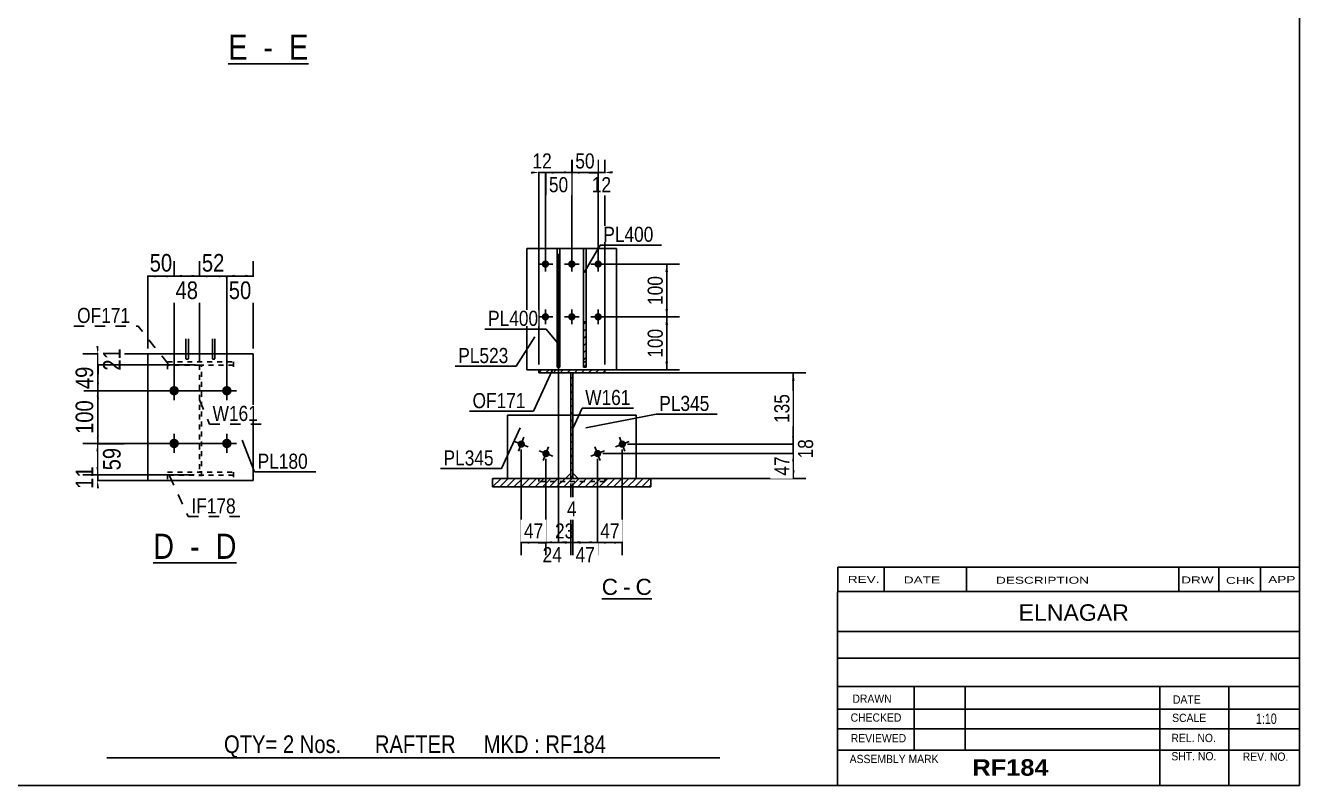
# Model space of a CAD drawing. Header units: millimetres. Extents: x -26 to 376, y -207 to 74.
# Drawn here: x 134.9 to 376.5, y -207 to -62.9 of the extents above; entities that cross this region are included whole.
import ezdxf

# ---------------------------------------------------------------- set-up
doc = ezdxf.new("R2010")
doc.units = ezdxf.units.MM
doc.linetypes.add('DXK_LINE_DOT1', pattern=[1.8814, 0.9407, -0.9407])
doc.linetypes.add('DXK_LINE_DOT2', pattern=[3.9198, 1.9599, -1.9599])
doc.styles.add('Arial', font='ARIAL.TTF', dxfattribs={"height": 0.2})
doc.styles.add('Arial Bold', font='ARIALBD.TTF', dxfattribs={"height": 0.2})
doc.styles.add('Arial Narrow', font='ARIALN.TTF', dxfattribs={"height": 0.2})

# ---------------------------------------------------------------- blocks, each defined once
blk = doc.blocks.new('Unknown-623544098-1210')
at = {"color": 5, "linetype": 'Continuous'}
for p, q in [((376.47, -207.04), (376.47, 69.96)), ((-23.53, -207.04), (376.47, -207.04))]:
    blk.add_line(p, q, dxfattribs=at)
blk = doc.blocks.new('Unknown-623544098-12 - 1953')
at = {"color": 7, "linetype": 'Continuous'}
blk.add_line((244.18, -171.66), (253.68, -171.66), dxfattribs=at)
at = {"color": 0, "linetype": 'Continuous'}
blk.add_wipeout([(247.26, -170.91), (247.26, -167.71), (244.18, -167.71), (244.18, -170.91)], dxfattribs=at)
blk.add_wipeout([(249.64, -170.91), (249.64, -167.71), (248.22, -167.71), (248.22, -170.91)], dxfattribs=at)
at = {"color": 96, "linetype": 'Continuous', "style": 'Arial'}
blk.add_text('C', height=3.06, dxfattribs=at).set_placement((244.18, -170.91))
at = {"color": 0, "linetype": 'Continuous'}
blk.add_wipeout([(253.68, -170.91), (253.68, -167.71), (250.6, -167.71), (250.6, -170.91)], dxfattribs=at)
at = {"color": 96, "linetype": 'Continuous', "style": 'Arial'}
for s, p in [('C', (250.6, -170.91)), ('-', (248.22, -170.91))]:
    blk.add_text(s, height=3.06, dxfattribs=at).set_placement(p)
blk = doc.blocks.new('Unknown-623544098-13 - 2174')
at = {"color": 7, "linetype": 'Continuous'}
blk.add_line((159.16, -164.82), (174.94, -164.82), dxfattribs=at)
at = {"color": 0, "linetype": 'Continuous'}
for points in [[(163.12, -164.07), (163.12, -159.07), (159.16, -159.07), (159.16, -164.07)], [(169.49, -164.07), (169.49, -159.07), (164.62, -159.07), (164.62, -164.07)], [(174.94, -164.07), (174.94, -159.07), (170.99, -159.07), (170.99, -164.07)]]:
    blk.add_wipeout(points, dxfattribs=at)
at = {"color": 6, "linetype": 'Continuous', "style": 'Arial Narrow'}
for s, height, p in [('D', 4.77, (159.16, -164.07)), ('D', 4.77, (170.99, -164.07)), (' - ', 4.772, (164.62, -164.07))]:
    blk.add_text(s, height=height, dxfattribs=at).set_placement(p)
blk = doc.blocks.new('Unknown-623544098-14 - 2351')
at = {"color": 7, "linetype": 'Continuous'}
blk.add_line((173.4, -70.19), (188.57, -70.19), dxfattribs=at)
at = {"color": 0, "linetype": 'Continuous'}
for points in [[(177.05, -69.44), (177.05, -64.44), (173.4, -64.44), (173.4, -69.44)], [(183.42, -69.44), (183.42, -64.44), (178.55, -64.44), (178.55, -69.44)], [(188.57, -69.44), (188.57, -64.44), (184.92, -64.44), (184.92, -69.44)]]:
    blk.add_wipeout(points, dxfattribs=at)
at = {"color": 6, "linetype": 'Continuous', "style": 'Arial Narrow'}
for s, height, p in [('E', 4.77, (173.4, -69.44)), ('E', 4.77, (184.92, -69.44)), (' - ', 4.772, (178.55, -69.44))]:
    blk.add_text(s, height=height, dxfattribs=at).set_placement(p)
blk = doc.blocks.new('Part-623544098-1961 - 1953')
at = {"linetype": 'Continuous'}
h = blk.add_hatch(dxfattribs=at)
h.set_pattern_fill('', scale=0.3, style=0, pattern_type=0)
h.set_pattern_definition([(45, (232.2594, -128.8102), (-0.67352, 0.67352), [])])
h.paths.add_polyline_path([(232.26, -128.21), (232.26, -128.81), (244.76, -128.81), (244.76, -128.21)])
at = {"color": 2, "linetype": 'Continuous'}
for p, q in [((232.26, -128.81), (232.26, -128.21)), ((232.26, -128.21), (244.76, -128.21)), ((244.76, -128.81), (232.26, -128.81)), ((244.76, -128.21), (244.76, -128.81))]:
    blk.add_line(p, q, dxfattribs=at)
blk = doc.blocks.new('Part-623544098-1984 - 1953')
at = {"linetype": 'Continuous'}
h = blk.add_hatch(dxfattribs=at)
h.set_pattern_fill('', scale=0.3, style=0, pattern_type=0)
h.set_pattern_definition([(45, (223.5094, -150.4102), (-0.67352, 0.67352), [])])
h.paths.add_polyline_path([(223.51, -148.81), (223.51, -150.41), (253.51, -150.41), (253.51, -148.81)])
at = {"color": 7, "linetype": 'DXK_LINE_DOT1'}
for p, q in [((223.51, -150.41), (223.51, -148.81)), ((223.51, -148.81), (253.51, -148.81)), ((253.51, -148.81), (253.51, -150.41)), ((253.51, -150.41), (223.51, -150.41))]:
    blk.add_line(p, q, dxfattribs=at)
at = {"color": 2, "linetype": 'Continuous'}
for p, q in [((223.51, -148.81), (223.51, -150.41)), ((223.51, -148.81), (253.51, -148.81)), ((253.51, -150.41), (253.51, -148.81)), ((223.51, -150.41), (253.51, -150.41))]:
    blk.add_line(p, q, dxfattribs=at)
blk = doc.blocks.new('Part-623544098-1996 - 1953')
at = {"color": 2, "linetype": 'Continuous'}
for p, q in [((230.01, -105.21), (230.01, -128.21)), ((230.01, -105.21), (247.01, -105.21)), ((247.01, -105.21), (247.01, -128.21)), ((230.01, -128.21), (232.26, -128.21)), ((247.01, -128.21), (244.76, -128.21))]:
    blk.add_line(p, q, dxfattribs=at)
at = {"color": 7, "linetype": 'DXK_LINE_DOT1'}
blk.add_line((244.76, -128.21), (232.26, -128.21), dxfattribs=at)
blk = doc.blocks.new('Part-623544098-2018 - 1953')
at = {"color": 2, "linetype": 'Continuous'}
for p, q in [((250.71, -136.81), (238.71, -136.81)), ((250.71, -136.81), (250.71, -148.81)), ((238.71, -147.81), (239.71, -148.81))]:
    blk.add_line(p, q, dxfattribs=at)
at = {"color": 7, "linetype": 'DXK_LINE_DOT1'}
for p, q in [((238.71, -136.81), (238.71, -147.81)), ((239.71, -148.81), (250.71, -148.81))]:
    blk.add_line(p, q, dxfattribs=at)
blk = doc.blocks.new('Part-623544098-2023 - 1953')
at = {"linetype": 'Continuous'}
h = blk.add_hatch(dxfattribs=at)
h.set_pattern_fill('', scale=0.3, style=0, pattern_type=0)
h.set_pattern_definition([(45, (235.7594, -127.7102), (-0.67352, 0.67352), [])])
h.paths.add_polyline_path([(235.76, -119.12), (235.76, -127.71), (236.26, -127.71), (236.26, -119.12)])
at = {"color": 2, "linetype": 'Continuous'}
for p, q in [((235.76, -105.21), (235.76, -119.12)), ((235.76, -105.21), (236.26, -105.21)), ((236.26, -105.21), (236.26, -119.12)), ((235.76, -119.12), (235.76, -127.71)), ((235.76, -119.12), (236.26, -119.12)), ((236.26, -127.71), (236.26, -119.12)), ((235.76, -127.71), (236.26, -127.71))]:
    blk.add_line(p, q, dxfattribs=at)
at = {"color": 7, "linetype": 'DXK_LINE_DOT1'}
for p, q in [((235.76, -119.12), (235.76, -127.71)), ((236.26, -119.12), (236.26, -127.71)), ((235.76, -126.71), (236.26, -126.71)), ((235.76, -127.71), (236.26, -127.71))]:
    blk.add_line(p, q, dxfattribs=at)
blk = doc.blocks.new('Part-623544098-2027 - 1953')
at = {"color": 7, "linetype": 'DXK_LINE_DOT1'}
for p, q in [((239.71, -148.81), (232.26, -148.81)), ((232.26, -148.81), (232.26, -149.41)), ((244.76, -149.41), (232.26, -149.41)), ((244.76, -149.41), (244.76, -148.81))]:
    blk.add_line(p, q, dxfattribs=at)
blk = doc.blocks.new('Part-623544098-2032 - 1953')
at = {"linetype": 'Continuous'}
h = blk.add_hatch(dxfattribs=at)
h.set_pattern_fill('', scale=0.3, style=0, pattern_type=0)
h.set_pattern_definition([(45, (238.3094, -148.8102), (-0.67352, 0.67352), [])])
h.paths.add_polyline_path([(238.31, -128.81), (238.31, -148.81), (238.71, -148.81), (238.71, -128.81)])
at = {"color": 2, "linetype": 'Continuous'}
for p, q in [((238.31, -148.81), (238.31, -128.81)), ((238.31, -128.81), (238.71, -128.81)), ((238.71, -128.81), (238.71, -148.81)), ((238.71, -148.81), (238.31, -148.81))]:
    blk.add_line(p, q, dxfattribs=at)
blk = doc.blocks.new('Bolt-623544098-2042 - 1953')
at = {"linetype": 'Continuous'}
for points in [[(234.21, -108.18, -1), (232.81, -108.18, -1)], [(239.21, -108.18, -1), (237.81, -108.18, -1)], [(244.21, -108.18, -1), (242.81, -108.18, -1)], [(234.21, -118.18, -1), (232.81, -118.18, -1)], [(239.21, -118.18, -1), (237.81, -118.18, -1)], [(244.21, -118.18, -1), (242.81, -118.18, -1)]]:
    blk.add_hatch(color=3, dxfattribs=at).paths.add_polyline_path(points)
at = {"color": 3, "linetype": 'Continuous'}
for p, q in [((232.11, -108.18), (234.91, -108.18)), ((233.51, -106.78), (233.51, -109.58)), ((237.11, -108.18), (239.91, -108.18)), ((238.51, -106.78), (238.51, -109.58)), ((242.11, -108.18), (244.91, -108.18)), ((243.51, -106.78), (243.51, -109.58)), ((232.11, -118.18), (234.91, -118.18)), ((233.51, -116.78), (233.51, -119.58)), ((237.11, -118.18), (239.91, -118.18)), ((238.51, -116.78), (238.51, -119.58)), ((242.11, -118.18), (244.91, -118.18)), ((243.51, -116.78), (243.51, -119.58))]:
    blk.add_line(p, q, dxfattribs=at)
blk = doc.blocks.new('Part-623544098-5599 - 1953')
at = {"color": 2, "linetype": 'Continuous'}
for p, q in [((238.31, -136.81), (226.31, -136.81)), ((226.31, -148.81), (226.31, -136.81)), ((237.31, -148.81), (238.31, -147.81))]:
    blk.add_line(p, q, dxfattribs=at)
at = {"color": 7, "linetype": 'DXK_LINE_DOT1'}
for p, q in [((238.31, -147.81), (238.31, -136.81)), ((226.31, -148.81), (232.26, -148.81))]:
    blk.add_line(p, q, dxfattribs=at)
blk = doc.blocks.new('Part-623544098-5607 - 1953')
at = {"linetype": 'Continuous'}
h = blk.add_hatch(dxfattribs=at)
h.set_pattern_fill('', scale=0.3, style=0, pattern_type=0)
h.set_pattern_definition([(45, (240.7594, -127.7102), (-0.67352, 0.67352), [])])
h.paths.add_polyline_path([(240.76, -119.12), (240.76, -127.71), (241.26, -127.71), (241.26, -119.12)])
at = {"color": 2, "linetype": 'Continuous'}
for p, q in [((240.76, -105.21), (240.76, -119.12)), ((240.76, -105.21), (241.26, -105.21)), ((241.26, -105.21), (241.26, -119.12)), ((240.76, -119.12), (240.76, -127.71)), ((240.76, -119.12), (241.26, -119.12)), ((241.26, -127.71), (241.26, -119.12)), ((240.76, -127.71), (241.26, -127.71))]:
    blk.add_line(p, q, dxfattribs=at)
at = {"color": 7, "linetype": 'DXK_LINE_DOT1'}
for p, q in [((240.76, -119.12), (240.76, -127.71)), ((241.26, -119.12), (241.26, -127.71)), ((240.76, -126.71), (241.26, -126.71)), ((240.76, -127.71), (241.26, -127.71))]:
    blk.add_line(p, q, dxfattribs=at)
blk = doc.blocks.new('Bolt-623544098-5614 - 1953')
at = {"linetype": 'Continuous'}
for points in [[(248.33, -142.97, -1), (247.83, -141.67, -1)], [(243.66, -144.76, -1), (243.16, -143.46, -1)]]:
    blk.add_hatch(color=3, dxfattribs=at).paths.add_polyline_path(points)
at = {"color": 3, "linetype": 'Continuous'}
for p, q in [((249.39, -141.82), (246.77, -142.82)), ((247.58, -141.01), (248.58, -143.63)), ((244.72, -143.61), (242.1, -144.61)), ((242.91, -142.8), (243.91, -145.42))]:
    blk.add_line(p, q, dxfattribs=at)
blk = doc.blocks.new('Bolt-623544098-5623 - 1953')
at = {"linetype": 'Continuous'}
for points in [[(229.19, -141.67, -1), (228.69, -142.97, -1)], [(233.86, -143.46, -1), (233.36, -144.76, -1)]]:
    blk.add_hatch(color=3, dxfattribs=at).paths.add_polyline_path(points)
at = {"color": 3, "linetype": 'Continuous'}
for p, q in [((227.63, -141.82), (230.25, -142.82)), ((228.44, -143.63), (229.44, -141.01)), ((232.3, -143.61), (234.92, -144.61)), ((233.11, -145.42), (234.11, -142.8))]:
    blk.add_line(p, q, dxfattribs=at)
blk = doc.blocks.new('Bolt-623544098-2225 - 2174')
at = {"linetype": 'Continuous'}
for points in [[(162.22, -132.19, -1), (164.02, -132.19, -1)], [(172.22, -132.19, -1), (174.02, -132.19, -1)], [(162.22, -142.19, -1), (164.02, -142.19, -1)], [(172.22, -142.19, -1), (174.02, -142.19, -1)]]:
    blk.add_hatch(color=3, dxfattribs=at).paths.add_polyline_path(points)
at = {"color": 3, "linetype": 'Continuous'}
for p, q in [((163.12, -133.99), (163.12, -130.39)), ((173.12, -133.99), (173.12, -130.39)), ((164.92, -132.19), (161.32, -132.19)), ((174.92, -132.19), (171.32, -132.19)), ((164.92, -142.19), (161.32, -142.19)), ((163.12, -143.99), (163.12, -140.39)), ((174.92, -142.19), (171.32, -142.19)), ((173.12, -143.99), (173.12, -140.39))]:
    blk.add_line(p, q, dxfattribs=at)
blk = doc.blocks.new('Part-623544098-2250 - 2174')
at = {"color": 7, "linetype": 'DXK_LINE_DOT1'}
for p, q in [((161.87, -148.99), (161.87, -147.62)), ((161.87, -147.62), (174.37, -147.62)), ((174.37, -148.21), (161.87, -148.21)), ((174.37, -147.62), (174.37, -148.99))]:
    blk.add_line(p, q, dxfattribs=at)
blk = doc.blocks.new('Part-623544098-2242 - 2174')
at = {"color": 2, "linetype": 'Continuous'}
for p, q in [((165.37, -122.37), (165.37, -125.19)), ((165.87, -122.37), (165.87, -125.19))]:
    blk.add_line(p, q, dxfattribs=at)
at = {"color": 7, "linetype": 'DXK_LINE_DOT1'}
for p, q in [((165.37, -125.19), (165.37, -127.02)), ((165.87, -125.19), (165.87, -127.02)), ((165.37, -126.21), (165.87, -126.21))]:
    blk.add_line(p, q, dxfattribs=at)
blk = doc.blocks.new('Part-623544098-5676 - 2174')
at = {"color": 2, "linetype": 'Continuous'}
for p, q in [((170.37, -122.37), (170.37, -125.19)), ((170.87, -122.37), (170.87, -125.19))]:
    blk.add_line(p, q, dxfattribs=at)
at = {"color": 7, "linetype": 'DXK_LINE_DOT1'}
for p, q in [((170.37, -125.19), (170.37, -127.02)), ((170.87, -125.19), (170.87, -127.02)), ((170.37, -126.21), (170.87, -126.21))]:
    blk.add_line(p, q, dxfattribs=at)
blk = doc.blocks.new('Part-623544098-2230 - 2174')
at = {"color": 7, "linetype": 'DXK_LINE_DOT1'}
for p, q in [((168.32, -127.32), (167.92, -127.32)), ((167.92, -127.32), (167.92, -148.38)), ((168.32, -148.38), (168.32, -127.32)), ((167.92, -147.57), (168.32, -147.57))]:
    blk.add_line(p, q, dxfattribs=at)
blk = doc.blocks.new('Part-623544098-2255 - 2174')
at = {"color": 7, "linetype": 'DXK_LINE_DOT1'}
for p, q in [((161.87, -128.13), (161.87, -126.73)), ((161.87, -126.73), (174.37, -126.73)), ((167.92, -127.32), (161.87, -127.32)), ((174.37, -127.32), (168.32, -127.32)), ((174.37, -126.73), (174.37, -128.13))]:
    blk.add_line(p, q, dxfattribs=at)
blk = doc.blocks.new('Part-623544098-2260 - 2174')
at = {"color": 2, "linetype": 'Continuous'}
for p, q in [((158.12, -125.19), (158.12, -149.19)), ((178.12, -125.19), (158.12, -125.19)), ((178.12, -149.19), (178.12, -125.19)), ((158.12, -149.19), (178.12, -149.19))]:
    blk.add_line(p, q, dxfattribs=at)
blk = doc.blocks.new('StraightDimension-623544098-7687 - 1953')
at = {"linetype": 'Continuous'}
for points in [[(280.26, -145.61), (280.51, -144.11), (280.76, -145.61)], [(280.76, -147.31), (280.51, -148.81), (280.26, -147.31)]]:
    blk.add_hatch(color=7, dxfattribs=at).paths.add_polyline_path(points)
at = {"color": 7, "linetype": 'Continuous'}
for p, q in [((244.41, -144.11), (282.91, -144.11)), ((280.51, -148.81), (280.51, -144.11)), ((239.31, -148.81), (282.91, -148.81))]:
    blk.add_line(p, q, dxfattribs=at)
at = {"color": 0}
blk.add_wipeout([(280.36, -144.03), (276.16, -144.03), (276.16, -148.89), (280.36, -148.89)], dxfattribs=at)
at = {"color": 3, "style": 'Arial Narrow'}
blk.add_text('47', height=2.863, rotation=90.0002, dxfattribs=at).set_placement((279.76, -148.29))
blk = doc.blocks.new('StraightDimension-623544098-2152 - 1953')
at = {"linetype": 'Continuous'}
for points in [[(256.26, -109.68), (256.51, -108.18), (256.76, -109.68)], [(256.76, -116.68), (256.51, -118.18), (256.26, -116.68)]]:
    blk.add_hatch(color=7, dxfattribs=at).paths.add_polyline_path(points)
at = {"color": 7, "linetype": 'Continuous'}
for p, q in [((244.51, -108.18), (258.91, -108.18)), ((256.51, -118.18), (256.51, -108.18)), ((244.51, -118.18), (258.91, -118.18))]:
    blk.add_line(p, q, dxfattribs=at)
at = {"color": 0}
blk.add_wipeout([(256.36, -109.84), (252.16, -109.84), (252.16, -116.53), (256.36, -116.53)], dxfattribs=at)
at = {"color": 3, "style": 'Arial Narrow'}
blk.add_text('100', height=2.863, rotation=90.0002, dxfattribs=at).set_placement((255.76, -115.93))
blk = doc.blocks.new('StraightDimension-623544098-7589 - 1953')
at = {"linetype": 'Continuous'}
for points in [[(234.51, -160.71), (236.01, -160.96), (234.51, -161.21)], [(239.81, -161.21), (238.31, -160.96), (239.81, -160.71)]]:
    blk.add_hatch(color=7, dxfattribs=at).paths.add_polyline_path(points)
at = {"color": 7, "linetype": 'Continuous'}
for p, q in [((236.01, -106.21), (236.01, -163.36)), ((238.31, -149.81), (238.31, -163.36)), ((236.01, -160.96), (238.31, -160.96))]:
    blk.add_line(p, q, dxfattribs=at)
at = {"color": 0}
blk.add_wipeout([(239.59, -160.81), (239.59, -156.61), (234.73, -156.61), (234.73, -160.81)], dxfattribs=at)
at = {"color": 3, "style": 'Arial Narrow'}
blk.add_text('23', height=2.863, dxfattribs=at).set_placement((235.33, -160.21))
blk = doc.blocks.new('StraightDimension-623544098-2162 - 1953')
at = {"linetype": 'Continuous'}
for points in [[(256.26, -119.68), (256.51, -118.18), (256.76, -119.68)], [(256.76, -126.71), (256.51, -128.21), (256.26, -126.71)]]:
    blk.add_hatch(color=7, dxfattribs=at).paths.add_polyline_path(points)
at = {"color": 7, "linetype": 'Continuous'}
for p, q in [((244.51, -118.18), (258.91, -118.18)), ((256.51, -128.21), (256.51, -118.18)), ((245.76, -128.21), (258.91, -128.21))]:
    blk.add_line(p, q, dxfattribs=at)
at = {"color": 0}
blk.add_wipeout([(256.36, -119.86), (252.16, -119.86), (252.16, -126.54), (256.36, -126.54)], dxfattribs=at)
at = {"color": 3, "style": 'Arial Narrow'}
blk.add_text('100', height=2.863, rotation=90.0002, dxfattribs=at).set_placement((255.76, -125.94))
blk = doc.blocks.new('StraightDimension-623544098-7561 - 1953')
at = {"linetype": 'Continuous'}
for points in [[(242.01, -90.56), (243.51, -90.81), (242.01, -91.06)], [(246.26, -91.06), (244.76, -90.81), (246.26, -90.56)]]:
    blk.add_hatch(color=7, dxfattribs=at).paths.add_polyline_path(points)
at = {"color": 7, "linetype": 'Continuous'}
for p, q in [((243.51, -107.18), (243.51, -88.41)), ((244.76, -127.21), (244.76, -88.41)), ((243.51, -90.81), (244.76, -90.81))]:
    blk.add_line(p, q, dxfattribs=at)
at = {"color": 0}
blk.add_wipeout([(246.56, -95.16), (246.56, -90.96), (241.71, -90.96), (241.71, -95.16)], dxfattribs=at)
at = {"color": 3, "style": 'Arial Narrow'}
blk.add_text('12', height=2.863, dxfattribs=at).set_placement((242.31, -94.56))
blk = doc.blocks.new('StraightDimension-623544098-7562 - 1953')
at = {"linetype": 'Continuous'}
for points in [[(240.01, -91.06), (238.51, -90.81), (240.01, -90.56)], [(242.01, -90.56), (243.51, -90.81), (242.01, -91.06)]]:
    blk.add_hatch(color=7, dxfattribs=at).paths.add_polyline_path(points)
at = {"color": 7, "linetype": 'Continuous'}
for p, q in [((238.51, -107.18), (238.51, -88.56)), ((243.51, -107.18), (243.51, -88.56)), ((238.51, -90.81), (243.51, -90.81))]:
    blk.add_line(p, q, dxfattribs=at)
at = {"color": 0}
blk.add_wipeout([(243.44, -90.66), (243.44, -86.46), (238.58, -86.46), (238.58, -90.66)], dxfattribs=at)
at = {"color": 3, "style": 'Arial Narrow'}
blk.add_text('50', height=2.863, dxfattribs=at).set_placement((239.18, -90.06))
blk = doc.blocks.new('StraightDimension-623544098-7563 - 1953')
at = {"linetype": 'Continuous'}
for points in [[(235.01, -91.06), (233.51, -90.81), (235.01, -90.56)], [(237.01, -90.56), (238.51, -90.81), (237.01, -91.06)]]:
    blk.add_hatch(color=7, dxfattribs=at).paths.add_polyline_path(points)
at = {"color": 7, "linetype": 'Continuous'}
for p, q in [((233.51, -107.18), (233.51, -88.41)), ((238.51, -107.18), (238.51, -88.41)), ((233.51, -90.81), (238.51, -90.81))]:
    blk.add_line(p, q, dxfattribs=at)
at = {"color": 0}
blk.add_wipeout([(238.44, -95.16), (238.44, -90.96), (233.58, -90.96), (233.58, -95.16)], dxfattribs=at)
at = {"color": 3, "style": 'Arial Narrow'}
blk.add_text('50', height=2.863, dxfattribs=at).set_placement((234.18, -94.56))
blk = doc.blocks.new('StraightDimension-623544098-7564 - 1953')
at = {"linetype": 'Continuous'}
for points in [[(230.76, -90.56), (232.26, -90.81), (230.76, -91.06)], [(235.01, -91.06), (233.51, -90.81), (235.01, -90.56)]]:
    blk.add_hatch(color=7, dxfattribs=at).paths.add_polyline_path(points)
at = {"color": 7, "linetype": 'Continuous'}
for p, q in [((232.26, -127.21), (232.26, -88.56)), ((233.51, -107.18), (233.51, -88.56)), ((232.26, -90.81), (233.51, -90.81))]:
    blk.add_line(p, q, dxfattribs=at)
at = {"color": 0}
blk.add_wipeout([(235.31, -90.66), (235.31, -86.46), (230.46, -86.46), (230.46, -90.66)], dxfattribs=at)
at = {"color": 3, "style": 'Arial Narrow'}
blk.add_text('12', height=2.863, dxfattribs=at).set_placement((231.06, -90.06))
blk = doc.blocks.new('StraightDimension-623544098-7586 - 1953')
at = {"linetype": 'Continuous'}
for points in [[(244.91, -161.21), (243.41, -160.96), (244.91, -160.71)], [(246.58, -160.71), (248.08, -160.96), (246.58, -161.21)]]:
    blk.add_hatch(color=7, dxfattribs=at).paths.add_polyline_path(points)
at = {"color": 7, "linetype": 'Continuous'}
for p, q in [((248.08, -143.32), (248.08, -163.36)), ((243.41, -145.11), (243.41, -163.36)), ((243.41, -160.96), (248.08, -160.96))]:
    blk.add_line(p, q, dxfattribs=at)
at = {"color": 0}
blk.add_wipeout([(248.17, -160.81), (248.17, -156.61), (243.32, -156.61), (243.32, -160.81)], dxfattribs=at)
at = {"color": 3, "style": 'Arial Narrow'}
blk.add_text('47', height=2.863, dxfattribs=at).set_placement((243.92, -160.21))
blk = doc.blocks.new('StraightDimension-623544098-7587 - 1953')
at = {"linetype": 'Continuous'}
for points in [[(240.21, -161.21), (238.71, -160.96), (240.21, -160.71)], [(241.91, -160.71), (243.41, -160.96), (241.91, -161.21)]]:
    blk.add_hatch(color=7, dxfattribs=at).paths.add_polyline_path(points)
at = {"color": 7, "linetype": 'Continuous'}
for p, q in [((243.41, -145.11), (243.41, -163.21)), ((238.71, -149.81), (238.71, -163.21)), ((238.71, -160.96), (243.41, -160.96))]:
    blk.add_line(p, q, dxfattribs=at)
at = {"color": 0}
blk.add_wipeout([(243.49, -165.31), (243.49, -161.11), (238.63, -161.11), (238.63, -165.31)], dxfattribs=at)
at = {"color": 3, "style": 'Arial Narrow'}
blk.add_text('47', height=2.863, dxfattribs=at).set_placement((239.23, -164.71))
blk = doc.blocks.new('StraightDimension-623544098-7588 - 1953')
at = {"linetype": 'Continuous'}
for points in [[(236.81, -160.71), (238.31, -160.96), (236.81, -161.21)], [(240.21, -161.21), (238.71, -160.96), (240.21, -160.71)]]:
    blk.add_hatch(color=7, dxfattribs=at).paths.add_polyline_path(points)
at = {"color": 7, "linetype": 'Continuous'}
for p, q in [((238.31, -149.81), (238.31, -163.36)), ((238.71, -149.81), (238.71, -163.36)), ((238.31, -160.96), (238.71, -160.96))]:
    blk.add_line(p, q, dxfattribs=at)
at = {"color": 0}
blk.add_wipeout([(240.02, -156.61), (240.02, -152.41), (237, -152.41), (237, -156.61)], dxfattribs=at)
at = {"color": 3, "style": 'Arial Narrow'}
blk.add_text('4', height=2.86, dxfattribs=at).set_placement((237.6, -156.01))
blk = doc.blocks.new('StraightDimension-623544098-7590 - 1953')
at = {"linetype": 'Continuous'}
for points in [[(232.11, -160.71), (233.61, -160.96), (232.11, -161.21)], [(237.51, -161.21), (236.01, -160.96), (237.51, -160.71)]]:
    blk.add_hatch(color=7, dxfattribs=at).paths.add_polyline_path(points)
at = {"color": 7, "linetype": 'Continuous'}
for p, q in [((236.01, -106.21), (236.01, -163.21)), ((233.61, -145.11), (233.61, -163.21)), ((233.61, -160.96), (236.01, -160.96))]:
    blk.add_line(p, q, dxfattribs=at)
at = {"color": 0}
blk.add_wipeout([(237.24, -165.31), (237.24, -161.11), (232.38, -161.11), (232.38, -165.31)], dxfattribs=at)
at = {"color": 3, "style": 'Arial Narrow'}
blk.add_text('24', height=2.863, dxfattribs=at).set_placement((232.98, -164.71))
blk = doc.blocks.new('StraightDimension-623544098-7591 - 1953')
at = {"linetype": 'Continuous'}
for points in [[(230.44, -161.21), (228.94, -160.96), (230.44, -160.71)], [(232.11, -160.71), (233.61, -160.96), (232.11, -161.21)]]:
    blk.add_hatch(color=7, dxfattribs=at).paths.add_polyline_path(points)
at = {"color": 7, "linetype": 'Continuous'}
for p, q in [((228.94, -143.32), (228.94, -163.36)), ((233.61, -145.11), (233.61, -163.36)), ((228.94, -160.96), (233.61, -160.96))]:
    blk.add_line(p, q, dxfattribs=at)
at = {"color": 0}
blk.add_wipeout([(233.7, -160.81), (233.7, -156.61), (228.85, -156.61), (228.85, -160.81)], dxfattribs=at)
at = {"color": 3, "style": 'Arial Narrow'}
blk.add_text('47', height=2.863, dxfattribs=at).set_placement((229.45, -160.21))
blk = doc.blocks.new('StraightDimension-623544098-7685 - 1953')
at = {"linetype": 'Continuous'}
for points in [[(280.26, -130.31), (280.51, -128.81), (280.76, -130.31)], [(280.76, -140.82), (280.51, -142.32), (280.26, -140.82)]]:
    blk.add_hatch(color=7, dxfattribs=at).paths.add_polyline_path(points)
at = {"color": 7, "linetype": 'Continuous'}
for p, q in [((239.71, -128.81), (282.91, -128.81)), ((280.51, -142.32), (280.51, -128.81)), ((249.08, -142.32), (282.91, -142.32))]:
    blk.add_line(p, q, dxfattribs=at)
at = {"color": 0}
blk.add_wipeout([(280.36, -132.22), (276.16, -132.22), (276.16, -138.91), (280.36, -138.91)], dxfattribs=at)
at = {"color": 3, "style": 'Arial Narrow'}
blk.add_text('135', height=2.863, rotation=90.0002, dxfattribs=at).set_placement((279.76, -138.31))
blk = doc.blocks.new('StraightDimension-623544098-7686 - 1953')
at = {"linetype": 'Continuous'}
for points in [[(280.76, -140.82), (280.51, -142.32), (280.26, -140.82)], [(280.26, -145.61), (280.51, -144.11), (280.76, -145.61)]]:
    blk.add_hatch(color=7, dxfattribs=at).paths.add_polyline_path(points)
at = {"color": 7, "linetype": 'Continuous'}
for p, q in [((249.08, -142.32), (282.76, -142.32)), ((280.51, -144.11), (280.51, -142.32)), ((244.41, -144.11), (282.76, -144.11))]:
    blk.add_line(p, q, dxfattribs=at)
at = {"color": 0}
blk.add_wipeout([(284.86, -140.79), (280.66, -140.79), (280.66, -145.64), (284.86, -145.64)], dxfattribs=at)
at = {"color": 3, "style": 'Arial Narrow'}
blk.add_text('18', height=2.863, rotation=90.0002, dxfattribs=at).set_placement((284.26, -145.04))
blk = doc.blocks.new('StraightDimension-623544098-2290 - 2174')
at = {"linetype": 'Continuous'}
for points in [[(174.62, -110.71), (173.12, -110.46), (174.62, -110.21)], [(176.62, -110.21), (178.12, -110.46), (176.62, -110.71)]]:
    blk.add_hatch(color=4, dxfattribs=at).paths.add_polyline_path(points)
at = {"color": 4, "linetype": 'Continuous'}
for p, q in [((173.12, -131.19), (173.12, -107.66)), ((178.12, -124.19), (178.12, -107.66)), ((173.12, -110.46), (178.12, -110.46))]:
    blk.add_line(p, q, dxfattribs=at)
at = {"color": 0}
blk.add_wipeout([(178.46, -115.51), (178.46, -110.61), (172.79, -110.61), (172.79, -115.51)], dxfattribs=at)
at = {"color": 4, "style": 'Arial Narrow'}
blk.add_text('50', height=3.34, dxfattribs=at).set_placement((173.49, -114.81))
blk = doc.blocks.new('StraightDimension-623544098-2262 - 2174')
at = {"linetype": 'Continuous'}
for points in [[(159.62, -110.71), (158.12, -110.46), (159.62, -110.21)], [(161.62, -110.21), (163.12, -110.46), (161.62, -110.71)]]:
    blk.add_hatch(color=4, dxfattribs=at).paths.add_polyline_path(points)
at = {"color": 4, "linetype": 'Continuous'}
for p, q in [((158.12, -124.19), (158.12, -107.86)), ((163.12, -131.19), (163.12, -107.86)), ((158.12, -110.46), (163.12, -110.46))]:
    blk.add_line(p, q, dxfattribs=at)
at = {"color": 0}
blk.add_wipeout([(163.46, -110.31), (163.46, -105.41), (157.79, -105.41), (157.79, -110.31)], dxfattribs=at)
at = {"color": 4, "style": 'Arial Narrow'}
blk.add_text('50', height=3.34, dxfattribs=at).set_placement((158.49, -109.61))
blk = doc.blocks.new('StraightDimension-623544098-2272 - 2174')
at = {"linetype": 'Continuous'}
for points in [[(169.42, -110.71), (167.92, -110.46), (169.42, -110.21)], [(171.62, -110.21), (173.12, -110.46), (171.62, -110.71)]]:
    blk.add_hatch(color=4, dxfattribs=at).paths.add_polyline_path(points)
at = {"color": 4, "linetype": 'Continuous'}
for p, q in [((167.92, -126.67), (167.92, -107.86)), ((173.12, -131.19), (173.12, -107.86)), ((167.92, -110.46), (173.12, -110.46))]:
    blk.add_line(p, q, dxfattribs=at)
at = {"color": 0}
blk.add_wipeout([(173.36, -110.31), (173.36, -105.41), (167.69, -105.41), (167.69, -110.31)], dxfattribs=at)
at = {"color": 4, "style": 'Arial Narrow'}
blk.add_text('52', height=3.34, dxfattribs=at).set_placement((168.39, -109.61))
blk = doc.blocks.new('StraightDimension-623544098-2281 - 2174')
at = {"linetype": 'Continuous'}
for points in [[(164.62, -110.71), (163.12, -110.46), (164.62, -110.21)], [(166.42, -110.21), (167.92, -110.46), (166.42, -110.71)]]:
    blk.add_hatch(color=4, dxfattribs=at).paths.add_polyline_path(points)
at = {"color": 4, "linetype": 'Continuous'}
for p, q in [((163.12, -131.19), (163.12, -107.66)), ((167.92, -126.67), (167.92, -107.66)), ((163.12, -110.46), (167.92, -110.46))]:
    blk.add_line(p, q, dxfattribs=at)
at = {"color": 0}
blk.add_wipeout([(168.36, -115.51), (168.36, -110.61), (162.69, -110.61), (162.69, -115.51)], dxfattribs=at)
at = {"color": 4, "style": 'Arial Narrow'}
blk.add_text('48', height=3.34, dxfattribs=at).set_placement((163.39, -114.81))
blk = doc.blocks.new('StraightDimension-623544098-2301 - 2174')
at = {"linetype": 'Continuous'}
for points in [[(148.88, -146.63), (148.63, -148.13), (148.38, -146.63)], [(148.38, -150.69), (148.63, -149.19), (148.88, -150.69)]]:
    blk.add_hatch(color=4, dxfattribs=at).paths.add_polyline_path(points)
at = {"color": 4, "linetype": 'Continuous'}
for p, q in [((166.92, -148.13), (146.03, -148.13)), ((163.96, -149.19), (146.03, -149.19)), ((148.63, -149.19), (148.63, -148.13))]:
    blk.add_line(p, q, dxfattribs=at)
at = {"color": 0}
blk.add_wipeout([(148.48, -145.83), (143.58, -145.83), (143.58, -151.49), (148.48, -151.49)], dxfattribs=at)
at = {"color": 4, "style": 'Arial Narrow'}
blk.add_text('11', height=3.34, rotation=90.0002, dxfattribs=at).set_placement((147.78, -150.79))
blk = doc.blocks.new('StraightDimension-623544098-2311 - 2174')
at = {"linetype": 'Continuous'}
for points in [[(148.88, -123.69), (148.63, -125.19), (148.38, -123.69)], [(148.38, -128.81), (148.63, -127.31), (148.88, -128.81)]]:
    blk.add_hatch(color=4, dxfattribs=at).paths.add_polyline_path(points)
at = {"color": 4, "linetype": 'Continuous'}
for p, q in [((158.45, -125.19), (145.83, -125.19)), ((148.63, -127.31), (148.63, -125.19)), ((167.12, -127.31), (145.83, -127.31))]:
    blk.add_line(p, q, dxfattribs=at)
at = {"color": 0}
blk.add_wipeout([(153.68, -123.42), (148.78, -123.42), (148.78, -129.09), (153.68, -129.09)], dxfattribs=at)
at = {"color": 4, "style": 'Arial Narrow'}
blk.add_text('21', height=3.34, rotation=90.0002, dxfattribs=at).set_placement((152.98, -128.39))
blk = doc.blocks.new('StraightDimension-623544098-2320 - 2174')
at = {"linetype": 'Continuous'}
for points in [[(148.38, -128.81), (148.63, -127.31), (148.88, -128.81)], [(148.88, -130.69), (148.63, -132.19), (148.38, -130.69)]]:
    blk.add_hatch(color=4, dxfattribs=at).paths.add_polyline_path(points)
at = {"color": 4, "linetype": 'Continuous'}
for p, q in [((167.12, -127.31), (146.03, -127.31)), ((148.63, -132.19), (148.63, -127.31)), ((172.12, -132.19), (146.03, -132.19))]:
    blk.add_line(p, q, dxfattribs=at)
at = {"color": 0}
blk.add_wipeout([(148.48, -126.92), (143.58, -126.92), (143.58, -132.59), (148.48, -132.59)], dxfattribs=at)
at = {"color": 4, "style": 'Arial Narrow'}
blk.add_text('49', height=3.34, rotation=90.0002, dxfattribs=at).set_placement((147.78, -131.89))
blk = doc.blocks.new('StraightDimension-623544098-2329 - 2174')
at = {"linetype": 'Continuous'}
for points in [[(148.38, -143.69), (148.63, -142.19), (148.88, -143.69)], [(148.88, -146.63), (148.63, -148.13), (148.38, -146.63)]]:
    blk.add_hatch(color=4, dxfattribs=at).paths.add_polyline_path(points)
at = {"color": 4, "linetype": 'Continuous'}
for p, q in [((172.12, -142.19), (145.83, -142.19)), ((148.63, -148.13), (148.63, -142.19)), ((166.92, -148.13), (145.83, -148.13))]:
    blk.add_line(p, q, dxfattribs=at)
at = {"color": 0}
blk.add_wipeout([(153.68, -142.33), (148.78, -142.33), (148.78, -147.99), (153.68, -147.99)], dxfattribs=at)
at = {"color": 4, "style": 'Arial Narrow'}
blk.add_text('59', height=3.34, rotation=90.0002, dxfattribs=at).set_placement((152.98, -147.29))
blk = doc.blocks.new('StraightDimension-623544098-2339 - 2174')
at = {"linetype": 'Continuous'}
for points in [[(148.38, -133.69), (148.63, -132.19), (148.88, -133.69)], [(148.88, -140.69), (148.63, -142.19), (148.38, -140.69)]]:
    blk.add_hatch(color=4, dxfattribs=at).paths.add_polyline_path(points)
at = {"color": 4, "linetype": 'Continuous'}
for p, q in [((172.12, -132.19), (146.03, -132.19)), ((148.63, -142.19), (148.63, -132.19)), ((172.12, -142.19), (146.03, -142.19))]:
    blk.add_line(p, q, dxfattribs=at)
at = {"color": 0}
blk.add_wipeout([(148.48, -133.29), (143.58, -133.29), (143.58, -141.09), (148.48, -141.09)], dxfattribs=at)
at = {"color": 4, "style": 'Arial Narrow'}
blk.add_text('100', height=3.34, rotation=90.0002, dxfattribs=at).set_placement((147.78, -140.39))
blk = doc.blocks.new('CBS_CALLOFF-623544098-9925')
at = {"color": 7, "linetype": 'Continuous'}
blk.add_line((150.35, -201.78), (266.58, -201.79), dxfattribs=at)
at = {"color": 3, "linetype": 'Continuous', "style": 'Arial Narrow'}
blk.add_text('QTY= 2 Nos.      RAFTER     MKD : RF184', height=3.3405, dxfattribs=at).set_placement((172.58, -200.88))
blk = doc.blocks.new('CBS_NAME_BLOG-623544098-9926')
at = {"color": 7, "linetype": 'Continuous'}
for p, q in [((288.88, -170.29), (376.4, -170.29)), ((288.88, -207), (288.88, -170.3)), ((288.88, -177.83), (376.4, -177.83)), ((288.96, -182.88), (376.47, -182.88)), ((288.88, -188.26), (376.4, -188.26)), ((303.41, -200.36), (303.41, -188.26)), ((313.09, -200.34), (313.09, -188.27)), ((350.01, -207), (350.01, -188.27)), ((363.06, -207), (363.06, -188.26)), ((288.89, -192.56), (376.47, -192.54)), ((288.88, -196.3), (376.4, -196.3)), ((288.88, -200.35), (376.4, -200.35)), ((288.88, -207.04), (376.47, -207.04))]:
    blk.add_line(p, q, dxfattribs=at)
at = {"color": 3, "linetype": 'Continuous', "style": 'Arial'}
blk.add_text('ELNAGAR', height=3.133, dxfattribs=at).set_placement((323.21, -175.82))
at = {"color": 3, "linetype": 'Continuous'}
for s, height, style, width, p in [('DRAWN', 1.566, 'Arial', 0.9, (291.71, -191.36)), ('DATE', 1.566, 'Arial', 0.9, (352.48, -191.53)), ('CHECKED', 1.566, 'Arial', 0.9, (291.37, -194.94)), ('SCALE', 1.566, 'Arial', 0.9, (352.33, -195)), ('1:10', 1.957, 'Arial Narrow', 0.9, (368.22, -195.36)), ('REVIEWED', 1.566, 'Arial', 0.9, (291.4, -198.86)), ('REL. NO.', 1.566, 'Arial', 0.9, (352.19, -198.81)), ('ASSEMBLY MARK', 1.5663, 'Arial', 0.9, (291.19, -202.79)), ('RF184', 3.131, 'Arial Bold', 1.1, (314.46, -205.19)), ('SHT. NO.', 1.566, 'Arial', 0.9, (352.18, -202.27)), ('REV. NO.', 1.566, 'Arial', 0.9, (365.71, -202.36))]:
    blk.add_text(s, height=height, dxfattribs=dict(at, style=style, width=width)).set_placement(p)
blk = doc.blocks.new('CBS_REVISION-623544098-9927')
at = {"color": 7, "linetype": 'Continuous'}
for p, q in [((288.97, -165.66), (376.47, -165.66)), ((288.97, -165.66), (288.97, -170.29)), ((297.76, -165.66), (297.76, -170.29)), ((313.36, -165.66), (313.36, -170.23)), ((353.61, -165.66), (353.61, -170.29)), ((361.16, -165.66), (361.16, -170.29)), ((369.1, -165.66), (369.1, -170.29)), ((288.97, -170.29), (376.46, -170.29))]:
    blk.add_line(p, q, dxfattribs=at)
at = {"color": 7, "style": 'Arial Narrow', "width": 1.7}
for s, height, p in [('REV.', 1.326, (290.83, -168.62)), ('DATE', 1.326, (301.45, -168.73)), ('DESCRIPTION', 1.3257, (318.93, -168.79)), ('DRW', 1.326, (354.04, -168.73)), ('CHK', 1.326, (362.53, -168.82)), ('APP', 1.326, (370.53, -168.66))]:
    blk.add_text(s, height=height, dxfattribs=at).set_placement(p)
blk = doc.blocks.new('Mark-623544098-1957 - 1953')
at = {"color": 7, "linetype": 'Continuous'}
blk.add_line((234.79, -128.36), (231.25, -136.1), dxfattribs=at)
at = {"color": 0}
blk.add_wipeout([(229.75, -135.5), (229.75, -132.5), (219.7, -132.5), (219.7, -135.5)], dxfattribs=at)
blk.add_wipeout([(229.75, -135.5), (229.75, -132.5), (219.7, -132.5), (219.7, -135.5)], dxfattribs=at)
at = {"color": 7, "linetype": 'Continuous'}
blk.add_line((219.1, -136.1), (231.25, -136.1), dxfattribs=at)
at = {"color": 3, "style": 'Arial Narrow'}
blk.add_text('OF171', height=2.863, dxfattribs=at).set_placement((219.7, -135.5))
blk = doc.blocks.new('Mark-623544098-1992 - 1953')
at = {"color": 7, "linetype": 'Continuous'}
blk.add_line((231.53, -121.99), (227.99, -127.55), dxfattribs=at)
at = {"color": 0}
blk.add_wipeout([(226.49, -126.95), (226.49, -123.95), (216.99, -123.95), (216.99, -126.95)], dxfattribs=at)
blk.add_wipeout([(226.49, -126.95), (226.49, -123.95), (216.99, -123.95), (216.99, -126.95)], dxfattribs=at)
at = {"color": 7, "linetype": 'Continuous'}
blk.add_line((216.39, -127.55), (227.99, -127.55), dxfattribs=at)
at = {"color": 3, "style": 'Arial Narrow'}
blk.add_text('PL523', height=2.863, dxfattribs=at).set_placement((216.99, -126.95))
blk = doc.blocks.new('Mark-623544098-2014 - 1953')
at = {"color": 0}
blk.add_wipeout([(264.6, -136.03), (264.6, -133.03), (255.1, -133.03), (255.1, -136.03)], dxfattribs=at)
blk.add_wipeout([(264.6, -136.03), (264.6, -133.03), (255.1, -133.03), (255.1, -136.03)], dxfattribs=at)
at = {"color": 7, "linetype": 'Continuous'}
for p, q in [((241.16, -139.26), (254.5, -136.63)), ((254.5, -136.63), (266.1, -136.63))]:
    blk.add_line(p, q, dxfattribs=at)
at = {"color": 3, "style": 'Arial Narrow'}
blk.add_text('PL345', height=2.863, dxfattribs=at).set_placement((255.1, -136.03))
blk = doc.blocks.new('Mark-623544098-2019 - 1953')
at = {"color": 7, "linetype": 'Continuous'}
blk.add_line((236.15, -123.49), (233.65, -120.5), dxfattribs=at)
at = {"color": 0}
blk.add_wipeout([(232.15, -119.9), (232.15, -116.9), (222.64, -116.9), (222.64, -119.9)], dxfattribs=at)
blk.add_wipeout([(232.15, -119.9), (232.15, -116.9), (222.64, -116.9), (222.64, -119.9)], dxfattribs=at)
at = {"color": 7, "linetype": 'Continuous'}
blk.add_line((222.04, -120.5), (233.65, -120.5), dxfattribs=at)
at = {"color": 3, "style": 'Arial Narrow'}
blk.add_text('PL400', height=2.863, dxfattribs=at).set_placement((222.64, -119.9))
blk = doc.blocks.new('Mark-623544098-2028 - 1953')
at = {"color": 0}
blk.add_wipeout([(249.64, -134.9), (249.64, -131.9), (241.06, -131.9), (241.06, -134.9)], dxfattribs=at)
blk.add_wipeout([(249.64, -134.9), (249.64, -131.9), (241.06, -131.9), (241.06, -134.9)], dxfattribs=at)
at = {"color": 7, "linetype": 'Continuous'}
for p, q in [((238.71, -139.35), (240.46, -135.5)), ((240.46, -135.5), (250.24, -135.5))]:
    blk.add_line(p, q, dxfattribs=at)
at = {"color": 3, "style": 'Arial Narrow'}
blk.add_text('W161', height=2.863, dxfattribs=at).set_placement((241.06, -134.9))
blk = doc.blocks.new('Mark-623544098-5795 - 1953')
at = {"color": 7, "linetype": 'Continuous'}
blk.add_line((228.74, -139.24), (225.2, -146.97), dxfattribs=at)
at = {"color": 0}
blk.add_wipeout([(223.7, -146.37), (223.7, -143.37), (214.2, -143.37), (214.2, -146.37)], dxfattribs=at)
blk.add_wipeout([(223.7, -146.37), (223.7, -143.37), (214.2, -143.37), (214.2, -146.37)], dxfattribs=at)
at = {"color": 7, "linetype": 'Continuous'}
blk.add_line((213.6, -146.97), (225.2, -146.97), dxfattribs=at)
at = {"color": 3, "style": 'Arial Narrow'}
blk.add_text('PL345', height=2.863, dxfattribs=at).set_placement((214.2, -146.37))
blk = doc.blocks.new('Mark-623544098-5798 - 1953')
at = {"color": 0}
blk.add_wipeout([(253.99, -103.97), (253.99, -100.97), (244.49, -100.97), (244.49, -103.97)], dxfattribs=at)
blk.add_wipeout([(253.99, -103.97), (253.99, -100.97), (244.49, -100.97), (244.49, -103.97)], dxfattribs=at)
at = {"color": 7, "linetype": 'Continuous'}
for p, q in [((240.89, -109.77), (243.89, -104.57)), ((243.89, -104.57), (255.49, -104.57))]:
    blk.add_line(p, q, dxfattribs=at)
at = {"color": 3, "style": 'Arial Narrow'}
blk.add_text('PL400', height=2.863, dxfattribs=at).set_placement((244.49, -103.97))
blk = doc.blocks.new('Mark-623544098-2226 - 2174')
at = {"color": 0}
blk.add_wipeout([(179.01, -137.93), (179.01, -134.93), (170.42, -134.93), (170.42, -137.93)], dxfattribs=at)
blk.add_wipeout([(179.01, -137.93), (179.01, -134.93), (170.42, -134.93), (170.42, -137.93)], dxfattribs=at)
at = {"color": 7, "linetype": 'DXK_LINE_DOT2'}
for p, q in [((167.92, -133.95), (169.82, -138.53)), ((169.82, -138.53), (179.61, -138.53))]:
    blk.add_line(p, q, dxfattribs=at)
at = {"color": 3, "style": 'Arial Narrow'}
blk.add_text('W161', height=2.863, dxfattribs=at).set_placement((170.42, -137.93))
blk = doc.blocks.new('Mark-623544098-2246 - 2174')
at = {"color": 0}
blk.add_wipeout([(174.81, -155.47), (174.81, -152.47), (166.4, -152.47), (166.4, -155.47)], dxfattribs=at)
blk.add_wipeout([(174.81, -155.47), (174.81, -152.47), (166.4, -152.47), (166.4, -155.47)], dxfattribs=at)
at = {"color": 7, "linetype": 'DXK_LINE_DOT2'}
for p, q in [((162.27, -148.33), (165.8, -156.07)), ((165.8, -156.07), (176.31, -156.07))]:
    blk.add_line(p, q, dxfattribs=at)
at = {"color": 3, "style": 'Arial Narrow'}
blk.add_text('IF178', height=2.863, dxfattribs=at).set_placement((166.4, -155.47))
blk = doc.blocks.new('Mark-623544098-2251 - 2174')
at = {"color": 7, "linetype": 'DXK_LINE_DOT2'}
blk.add_line((161.98, -127.12), (156.29, -119.95), dxfattribs=at)
at = {"color": 0}
blk.add_wipeout([(154.79, -119.35), (154.79, -116.35), (144.74, -116.35), (144.74, -119.35)], dxfattribs=at)
blk.add_wipeout([(154.79, -119.35), (154.79, -116.35), (144.74, -116.35), (144.74, -119.35)], dxfattribs=at)
at = {"color": 7, "linetype": 'DXK_LINE_DOT2'}
blk.add_line((144.14, -119.95), (156.29, -119.95), dxfattribs=at)
at = {"color": 3, "style": 'Arial Narrow'}
blk.add_text('OF171', height=2.863, dxfattribs=at).set_placement((144.74, -119.35))
blk = doc.blocks.new('Mark-623544098-2256 - 2174')
at = {"color": 0}
blk.add_wipeout([(188.46, -146.99), (188.46, -143.99), (178.96, -143.99), (178.96, -146.99)], dxfattribs=at)
blk.add_wipeout([(188.46, -146.99), (188.46, -143.99), (178.96, -143.99), (178.96, -146.99)], dxfattribs=at)
at = {"color": 7, "linetype": 'Continuous'}
for p, q in [((176.04, -141.54), (178.36, -147.59)), ((178.36, -147.59), (189.96, -147.59))]:
    blk.add_line(p, q, dxfattribs=at)
at = {"color": 3, "style": 'Arial Narrow'}
blk.add_text('PL180', height=2.863, dxfattribs=at).set_placement((178.96, -146.99))

msp = doc.modelspace()

# ---------------------------------------------------------------- block references
for name in ['Unknown-623544098-1210', 'Part-623544098-1996 - 1953', 'Part-623544098-2023 - 1953', 'Part-623544098-5607 - 1953', 'Bolt-623544098-2042 - 1953', 'Part-623544098-2242 - 2174', 'Part-623544098-5676 - 2174', 'Part-623544098-2260 - 2174', 'Part-623544098-2255 - 2174', 'Part-623544098-2230 - 2174', 'Bolt-623544098-2225 - 2174', 'Part-623544098-1961 - 1953', 'Part-623544098-2032 - 1953', 'Part-623544098-5599 - 1953', 'Part-623544098-2018 - 1953', 'Bolt-623544098-5623 - 1953', 'Bolt-623544098-5614 - 1953', 'Part-623544098-2250 - 2174', 'Part-623544098-1984 - 1953', 'Part-623544098-2027 - 1953', 'CBS_REVISION-623544098-9927', 'CBS_NAME_BLOG-623544098-9926', 'CBS_CALLOFF-623544098-9925']:
    msp.add_blockref(name, (0, 0))

# ---------------------------------------------------------------- next in the draw order: block references
for name in ['Unknown-623544098-14 - 2351', 'StraightDimension-623544098-2262 - 2174', 'StraightDimension-623544098-2290 - 2174', 'StraightDimension-623544098-2152 - 1953', 'StraightDimension-623544098-7687 - 1953', 'StraightDimension-623544098-2301 - 2174', 'Unknown-623544098-13 - 2174', 'Unknown-623544098-12 - 1953']:
    msp.add_blockref(name, (0, 0))

# ---------------------------------------------------------------- next in the draw order: block references
for name in ['StraightDimension-623544098-2272 - 2174', 'StraightDimension-623544098-7589 - 1953', 'StraightDimension-623544098-2162 - 1953', 'StraightDimension-623544098-2329 - 2174', 'StraightDimension-623544098-7586 - 1953']:
    msp.add_blockref(name, (0, 0))

# ---------------------------------------------------------------- next in the draw order: block references
for name in ['StraightDimension-623544098-7561 - 1953', 'StraightDimension-623544098-2281 - 2174', 'StraightDimension-623544098-7685 - 1953', 'StraightDimension-623544098-7587 - 1953', 'Mark-623544098-2246 - 2174']:
    msp.add_blockref(name, (0, 0))

# ---------------------------------------------------------------- next in the draw order: block references
for name in ['StraightDimension-623544098-7562 - 1953', 'StraightDimension-623544098-2311 - 2174', 'Mark-623544098-2014 - 1953', 'Mark-623544098-2256 - 2174', 'StraightDimension-623544098-7686 - 1953', 'StraightDimension-623544098-7588 - 1953']:
    msp.add_blockref(name, (0, 0))

# ---------------------------------------------------------------- next in the draw order: block references
for name in ['StraightDimension-623544098-7563 - 1953', 'Mark-623544098-5798 - 1953', 'StraightDimension-623544098-2320 - 2174']:
    msp.add_blockref(name, (0, 0))

# ---------------------------------------------------------------- next in the draw order: block references
for name in ['StraightDimension-623544098-7564 - 1953', 'Mark-623544098-2251 - 2174', 'StraightDimension-623544098-2339 - 2174']:
    msp.add_blockref(name, (0, 0))

# ---------------------------------------------------------------- next in the draw order: block references
for name in ['StraightDimension-623544098-7590 - 1953', 'Mark-623544098-2226 - 2174']:
    msp.add_blockref(name, (0, 0))

# ---------------------------------------------------------------- next in the draw order: block references
for name in ['Mark-623544098-1957 - 1953', 'Mark-623544098-2028 - 1953', 'StraightDimension-623544098-7591 - 1953']:
    msp.add_blockref(name, (0, 0))

# ---------------------------------------------------------------- next in the draw order: block references
for name in ['Mark-623544098-1992 - 1953', 'Mark-623544098-5795 - 1953']:
    msp.add_blockref(name, (0, 0))

# ---------------------------------------------------------------- next in the draw order: block references
msp.add_blockref('Mark-623544098-2019 - 1953', (0, 0))

doc.saveas('drawing.dxf')
